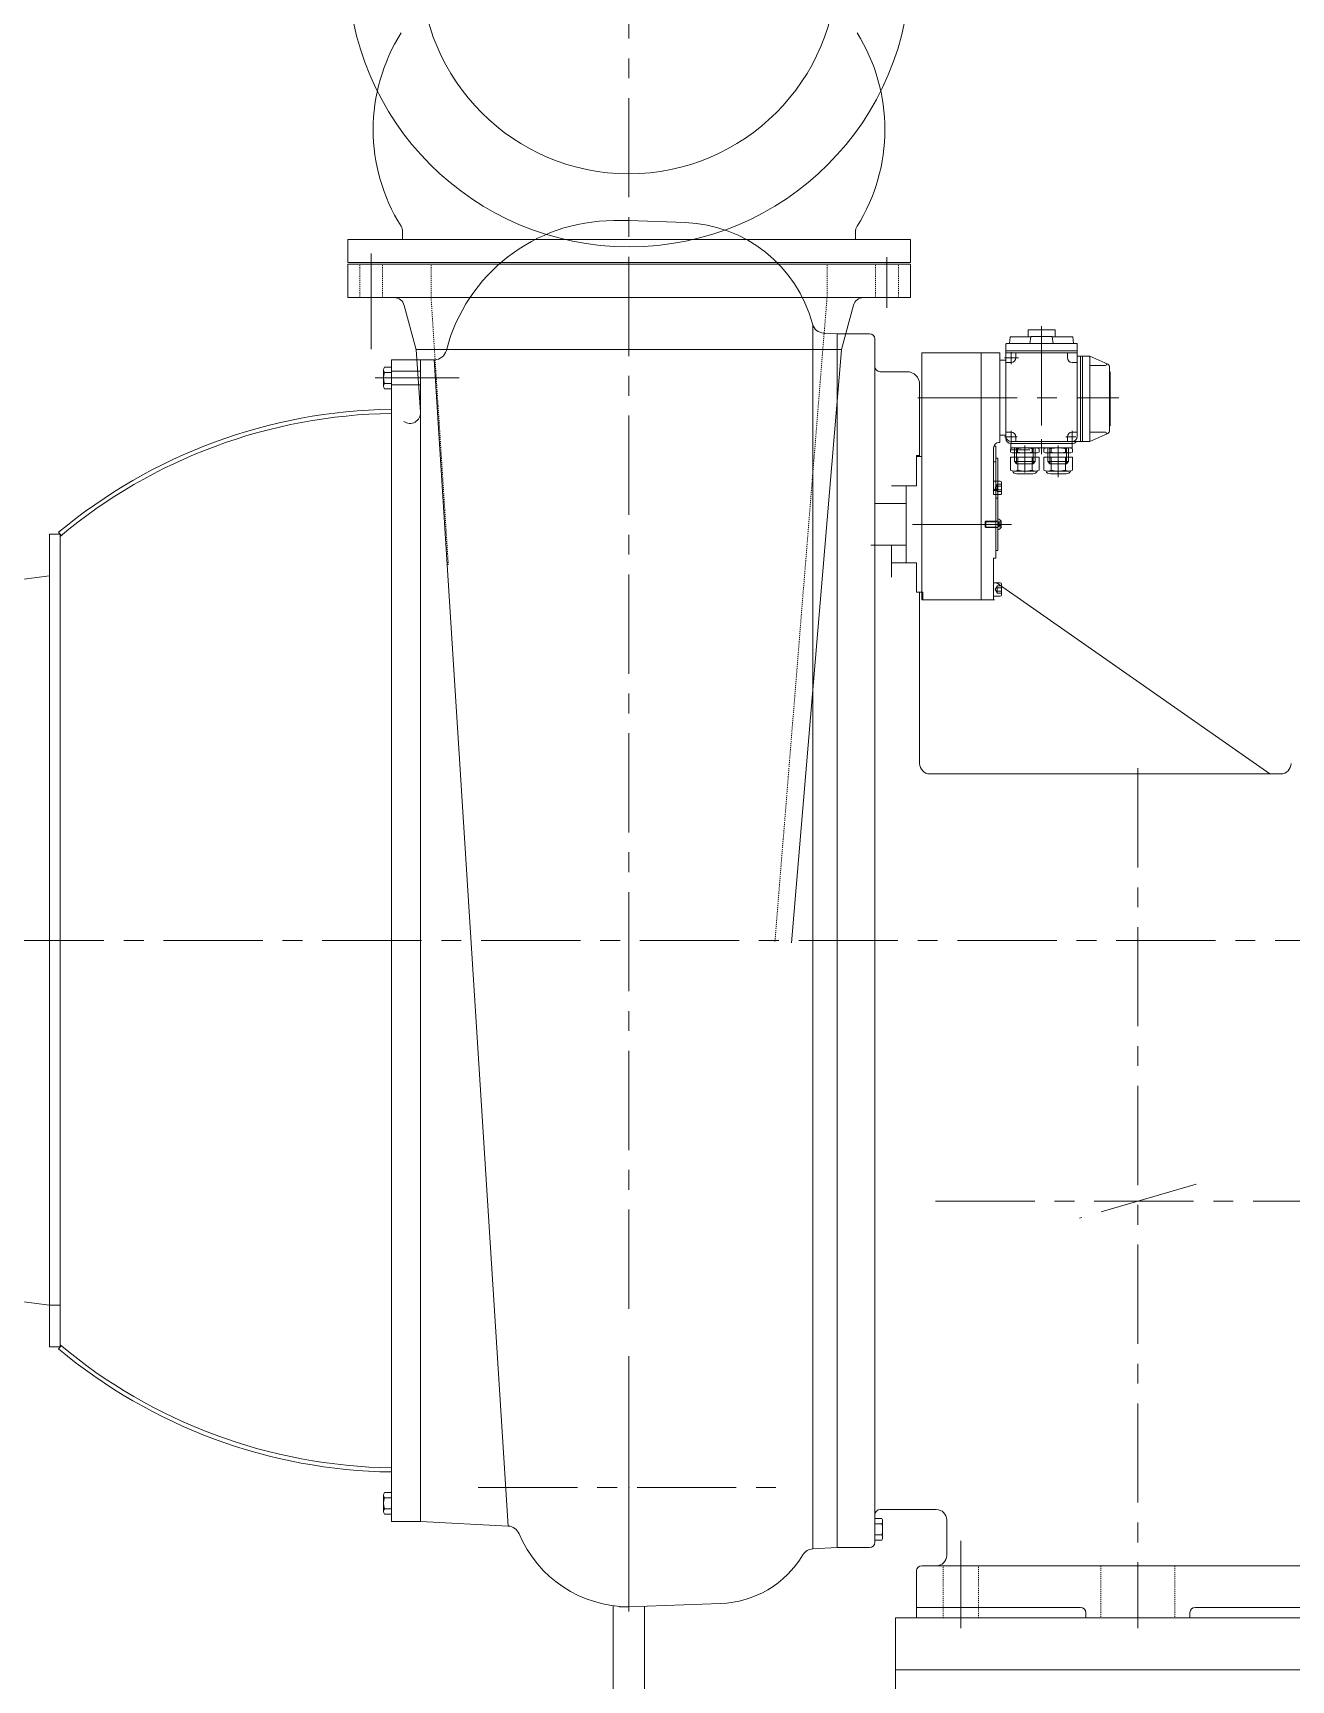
# Model space of a CAD drawing. Header units: millimetres. Extents: x 2 to 671028, y -1 to 511258.
# Drawn here: x 277933 to 308603, y 332815 to 372968 of the extents above; entities that cross this region are included whole.
import ezdxf

# ---------------------------------------------------------------- set-up
doc = ezdxf.new("R2010")
doc.units = ezdxf.units.MM
doc.header["$LTSCALE"] = 25.4
doc.set_wipeout_variables(frame=1)
for name, pattern in [('ACAD_ISO02W100', [15, 12, -3]), ('CENTER', [50.8, 31.75, -6.35, 6.35, -6.35]), ('点画线', [18, 12, -2, 2, -2]), ('虚线', [2, 1, -1])]:
    doc.linetypes.add(name, pattern=pattern)
for name, color, linetype, lineweight in [('CAXA1', 5, 'CENTER', 5), ('中心线层', 5, 'CENTER', 5), ('剖面线层', 4, 'Continuous', 5), ('粗实线层', 7, 'Continuous', 5), ('细实线层', 7, 'Continuous', 5), ('虚线层', 6, 'ACAD_ISO02W100', 5)]:
    doc.layers.add(name, color=color, linetype=linetype, lineweight=lineweight)

msp = doc.modelspace()

# ---------------------------------------------------------------- linework, layer by layer
at = {"color": 7, "lineweight": 5}
for p, q in [((299323.22, 367931.7), (285607.22, 367931.7)), ((285607.22, 367931.7), (285607.22, 367372.9)), ((286946.14, 368119.82), (286946.14, 367931.7)), ((297984.31, 368119.82), (297984.31, 367931.7)), ((299323.22, 367372.9), (299323.22, 367931.7)), ((299323.22, 367372.9), (285607.22, 367372.9)), ((285607.22, 367330.73), (299323.22, 367330.73)), ((285607.22, 366517.93), (285607.22, 367330.73)), ((285607.22, 367330.73), (299323.22, 367330.73)), ((299323.22, 366517.93), (299323.22, 367330.73)), ((285607.22, 366517.93), (299323.22, 366517.93)), ((287274.74, 365245.08), (286984.89, 366326.82)), ((297645.14, 365247.93), (297934.99, 366329.67)), ((296946.9, 336014.32), (296946.9, 365838.94)), ((297541.97, 336045.51), (297541.97, 365636.43)), ((286670.77, 365001.43), (286670.77, 336680.43)), ((287377.12, 363720.48), (287274.55, 365247.93)), ((287274.55, 365247.93), (297645.14, 365247.93)), ((289520.06, 336568.38), (287716.14, 365001.43)), ((296426.1, 350786.59), (297645.14, 365243.45)), ((304193.55, 363388.6), (304178.31, 363388.6)), ((301351.82, 361838.26), (301351.81, 362678.98)), ((301351.83, 361813.8), (301351.83, 362855.2)), ((301762.61, 362831.63), (301762.61, 362751.78)), ((301767.45, 362627.11), (301767.45, 362309.44)), ((301767.45, 362627.11), (302461.67, 362627.11)), ((301850.6, 362855.2), (302378.52, 362855.2)), ((301850.6, 362728.2), (302378.52, 362728.2)), ((301938.58, 362751.78), (301938.58, 362831.63)), ((301941, 362309.44), (301941, 362627.11)), ((302288.12, 362309.44), (302288.12, 362627.11)), ((302290.54, 362751.78), (302290.54, 362831.63)), ((302461.67, 362627.11), (302461.67, 362309.44)), ((302466.51, 362831.63), (302466.51, 362751.78)), ((302575.41, 362831.63), (302575.41, 362751.78)), ((302580.25, 362627.11), (302580.25, 362309.44)), ((303274.47, 362627.11), (302580.25, 362627.11)), ((303191.32, 362855.2), (302663.4, 362855.2)), ((303191.32, 362728.2), (302663.4, 362728.2)), ((302751.38, 362751.78), (302751.38, 362831.63)), ((302753.8, 362309.44), (302753.8, 362627.11)), ((303100.92, 362309.44), (303100.92, 362627.11)), ((303103.34, 362751.78), (303103.34, 362831.63)), ((303274.47, 362627.11), (303274.47, 362309.44)), ((303279.31, 362831.63), (303279.31, 362751.78)), ((301854.22, 362284.21), (302374.89, 362284.21)), ((301922.32, 362220.71), (302306.8, 362220.71)), ((303187.69, 362284.21), (302667.02, 362284.21)), ((303119.6, 362220.71), (302735.12, 362220.71)), ((301513.54, 362038.91), (301351.81, 362038.9)), ((301351.81, 362038.9), (301351.82, 361715.56)), ((301351.82, 361838.26), (301402.62, 361838.26)), ((301351.83, 361813.8), (301402.63, 361813.8)), ((301402.62, 361445.43), (301402.62, 361838.26)), ((301402.63, 360162.8), (301402.63, 361813.8)), ((301545.87, 361747.9), (301545.87, 362006.57)), ((301351.82, 361715.56), (301513.54, 361715.56)), ((278339.45, 340934.93), (278339.45, 360746.93)), ((278339.45, 360746.93), (278593.45, 360746.93)), ((278556.21, 360794.08), (278621.24, 360716.02)), ((278593.45, 360746.93), (278593.45, 340934.93)), ((278593.45, 360459.56), (278593.45, 359783.42)), ((278593.45, 359783.42), (278593.45, 360459.56)), ((301351.83, 360162.82), (301402.63, 360162.82)), ((301351.83, 360162.8), (301402.63, 360162.8)), ((278339.45, 359730.93), (277526.57, 359623.92)), ((278339.45, 341950.93), (277526.57, 342057.95)), ((278339.45, 341950.93), (278593.45, 341950.93)), ((278339.45, 340934.93), (278593.45, 340934.93)), ((278556.21, 340887.79), (278621.24, 340965.85)), ((286670.77, 338140.93), (286670.77, 336680.43)), ((286480.27, 337322.91), (286480.27, 336926.96)), ((286499.74, 337388.9), (286670.77, 337388.9)), ((286670.77, 337388.9), (286670.77, 336860.97)), ((286499.74, 337256.92), (286670.77, 337256.92)), ((286499.74, 336992.95), (286670.77, 336992.95)), ((286670.77, 337277.33), (286670.77, 336972.53)), ((298583.37, 336972.53), (299954.77, 336972.53)), ((286499.74, 336860.97), (286670.77, 336860.97)), ((286670.77, 336680.43), (287381.97, 336680.43)), ((298456.37, 336753.97), (298456.37, 336226.04)), ((298627.41, 336753.97), (298456.37, 336753.97)), ((298456.37, 336642.41), (298456.37, 336337.61)), ((298627.41, 336621.99), (298456.37, 336621.99)), ((298646.87, 336687.98), (298646.87, 336292.03)), ((300208.77, 336718.53), (300208.77, 335854.91)), ((298627.41, 336358.02), (298456.37, 336358.02)), ((298627.41, 336226.04), (298456.37, 336226.04)), ((297541.97, 336045.51), (296946.9, 336014.32)), ((297541.97, 336045.51), (298329.37, 336045.51)), ((299472.12, 335473.91), (299472.12, 334330.91)), ((299620.95, 335600.91), (299599.12, 335600.91)), ((299954.77, 335600.91), (299611.31, 335600.91)), ((310796.24, 335600.91), (299954.77, 335600.91)), ((292080.97, 332012.77), (292080.97, 334627.82)), ((292463.25, 334602.51), (294693.28, 334680.38)), ((292842.15, 332012.77), (292842.15, 334615.74)), ((299472.12, 334584.91), (303472.56, 334584.91)), ((306266.68, 334584.91), (311283.21, 334584.91)), ((298964.12, 333060.91), (298964.12, 334330.91)), ((311746.99, 334330.91), (298964.12, 334330.91)), ((299472.12, 334330.91), (311283.21, 334330.91)), ((303599.56, 334457.91), (303599.56, 334330.91)), ((306139.68, 334457.91), (306139.68, 334330.91)), ((298964.12, 333060.91), (298964.12, 321503.91)), ((367036.12, 333060.91), (298964.12, 333060.91))]:
    msp.add_line(p, q, dxfattribs=at)
for centre, radius in [((292465.22, 374611.9), 6858), ((292461.97, 374611.9), 5076.75)]:
    msp.add_circle(centre, radius, dxfattribs=at)
for centre, radius, start, end in [((290651.94, 370611.4), 4424.46, 147.821124, 212.178876), ((294278.5, 370611.4), 4424.46, 327.821124, 32.178876), ((286692.14, 368119.82), 254, 0, 32.178876), ((298238.31, 368119.82), 254, 147.821124, 180), ((286739.54, 366261.08), 254, 15, 90), ((286847.52, 350841.18), 12954, 90.781802, 129.796161), ((286847.52, 350841.18), 12852.4, 90.787983, 129.957601), ((287123.69, 363703.47), 254, 234.750827, 3.841728), ((301850.6, 362679.23), 175.98, 60, 120), ((301850.6, 362904.18), 175.98, 240, 300), ((302114.56, 362186.66), 668.54, 74.73852, 105.26148), ((302114.56, 363396.74), 668.54, 254.73852, 285.26148), ((302378.52, 362679.23), 175.98, 60, 120), ((302378.52, 362904.18), 175.98, 240, 300), ((302663.4, 362679.23), 175.98, 60, 120), ((302663.4, 362904.18), 175.98, 240, 300), ((302927.36, 362186.66), 668.54, 74.73852, 105.26148), ((302927.36, 363396.74), 668.54, 254.73852, 285.26148), ((303191.32, 362679.23), 175.98, 60, 120), ((303191.32, 362904.18), 175.98, 240, 300), ((301854.22, 362446.07), 161.86, 237.57942, 302.42058), ((301922.32, 362347.71), 127, 206.670803, 270), ((302114.56, 362893.81), 609.6, 253.458733, 286.541267), ((302374.89, 362446.07), 161.86, 237.57942, 302.42058), ((302306.8, 362347.71), 127, 270, 333.329197), ((302667.02, 362446.07), 161.86, 237.57942, 302.42058), ((302735.12, 362347.71), 127, 206.670803, 270), ((302927.36, 362893.81), 609.6, 253.458733, 286.541267), ((303187.69, 362446.07), 161.86, 237.57942, 302.42058), ((303119.6, 362347.71), 127, 270, 333.329197), ((301513.54, 362006.57), 32.33, 0.000591, 90.000591), ((301513.54, 361747.9), 32.33, 270.000591, 0.000591), ((286847.52, 350840.69), 12852.4, 230.042399, 269.212017), ((286847.52, 350840.69), 12954, 230.203839, 269.218198), ((286601.87, 337322.91), 121.6, 147.132768, 212.867232), ((286937.47, 337124.93), 457.2, 163.221345, 196.778655), ((286601.87, 336926.96), 121.6, 147.132768, 212.867232), ((298583.37, 336845.53), 127, 90, 180), ((298583.37, 336845.53), 127, 90, 180), ((299954.77, 336718.53), 254, 0, 90), ((298525.27, 336687.98), 121.6, 327.132768, 32.867232), ((298189.67, 336490.01), 457.2, 343.221345, 16.778655), ((298329.37, 336172.51), 127, 270, 0), ((298525.27, 336292.03), 121.6, 327.132768, 32.867232), ((294608.18, 337117.3), 2438.4, 271.999964, 329.13371), ((296962.86, 335709.94), 304.8, 92.999996, 149.13372), ((299954.77, 335854.91), 254, 270, 0), ((299599.12, 335473.91), 127, 90, 180), ((303472.56, 334457.91), 127, 0, 90), ((306266.68, 334457.91), 127, 90, 180)]:
    msp.add_arc(centre, radius, start, end, dxfattribs=at)
at = {"layer": 'CAXA1', "linetype": 'CENTER', "lineweight": 5, "ltscale": 3}
for p, q in [((292461.97, 341864.4), (292461.97, 426267.19)), ((286178.72, 365256.89), (286178.72, 367592.22)), ((298751.72, 366270.15), (298751.72, 367501.19)), ((302520.96, 365819.67), (302520.96, 362698.78)), ((286274.73, 364556.93), (288325.63, 364556.93)), ((286405.51, 364556.93), (287891.41, 364556.93)), ((299507.42, 364074.4), (304406.82, 364074.4)), ((301778.74, 363269.53), (301778.74, 362977.28)), ((302520.96, 362830.33), (302520.96, 363061.08)), ((303115.87, 363119.38), (303353.71, 363119.38)), ((303264.64, 363268.18), (303264.64, 362977.28)), ((302114.56, 362770.02), (302114.56, 362251.56)), ((302927.36, 362770.02), (302927.36, 362136.13)), ((301791.29, 360988.23), (299142.03, 360988.23)), ((304869.62, 355042.82), (304869.62, 334077.68)), ((314503.5, 350840.93), (231942.46, 350840.93)), ((306293.23, 344906.15), (303446.01, 344075.72)), ((299935.38, 344487.73), (316034.79, 344487.73)), ((292461.97, 334487.1), (292461.97, 340714.83)), ((292461.97, 339029.7), (292461.97, 335540.91)), ((288787.96, 337505.93), (296135.98, 337505.93)), ((300551.71, 336210.74), (300551.71, 334080.91))]:
    msp.add_line(p, q, dxfattribs=at)
msp.add_point((292461.97, 337505.93), dxfattribs=at)
msp.add_point((292461.97, 337505.93), dxfattribs=at)
at = {"layer": '中心线层', "color": 7, "linetype": '点画线', "lineweight": 5}
for p, q in [((302114.56, 362675.58), (302114.56, 362907.83)), ((302927.36, 362675.58), (302927.36, 362907.83))]:
    msp.add_line(p, q, dxfattribs=at)
at = {"layer": '剖面线层', "color": 7, "lineweight": 5}
msp.add_line((301048.33, 363274.3), (301047.03, 363273), dxfattribs=at)
at = {"layer": '粗实线层', "color": 7, "lineweight": 5}
for p, q in [((301504.23, 363160), (301504.23, 365166.6)), ((301504.23, 362982.2), (301504.23, 363629.9)), ((301453.43, 362979.64), (301453.43, 362982.2)), ((301504.23, 362982.2), (301478.83, 362982.2)), ((301357.65, 362893.23), (301402.63, 362893.23)), ((301402.63, 361813.8), (301402.63, 362893.23)), ((301402.63, 362601.95), (301453.43, 362601.95)), ((301453.43, 361623.23), (301453.43, 362601.95)), ((301351.81, 362512.23), (301402.63, 362512.23)), ((301402.62, 361623.23), (301453.43, 361623.23)), ((301453.43, 360353.23), (301453.43, 361623.23)), ((301402.63, 360353.23), (301453.43, 360353.23))]:
    msp.add_line(p, q, dxfattribs=at)
msp.add_arc((301478.83, 362855.2), 127, 90, 180, dxfattribs=at)
at = {"layer": '细实线层', "color": 7, "lineweight": 5}
for p, q in [((292093.67, 368392.33), (292116.54, 368392.33)), ((297541.97, 365636.43), (297215.36, 365650.69)), ((297541.97, 365636.43), (298329.37, 365636.43)), ((298456.37, 365509.43), (298456.37, 364836.33)), ((303378.21, 365395.2), (301663.71, 365395.2)), ((301739.91, 365395.2), (301758.96, 365560.3)), ((301758.96, 365560.3), (302259.87, 365560.3)), ((302190.76, 365733.02), (302190.76, 365560.3)), ((302851.16, 365733.02), (302190.76, 365733.02)), ((302234.09, 365395.2), (302258.96, 365557.15)), ((302770.41, 365567.92), (302271.51, 365567.92)), ((303282.96, 365560.3), (302782.05, 365560.3)), ((302807.83, 365395.2), (302782.96, 365557.15)), ((302851.16, 365733.02), (302851.16, 365560.3)), ((303302.01, 365395.2), (303282.96, 365560.3)), ((299599.23, 359337.23), (299599.23, 365166.6)), ((301504.23, 365166.6), (299599.23, 365166.6)), ((299624.65, 365166.53), (301428.05, 365166.53)), ((301047.03, 359146.8), (301047.03, 365166.6)), ((301651.01, 364988.8), (301504.23, 364988.8)), ((301616.34, 365049.78), (301955.47, 365049.78)), ((301651.01, 365382.5), (301651.01, 363083.8)), ((303390.91, 365217.4), (301651.01, 365217.4)), ((303390.91, 365166.6), (301651.01, 365166.6)), ((302231.88, 365166.6), (301651.01, 365166.6)), ((301778.74, 365189.33), (301778.74, 364889.83)), ((301893.04, 365166.6), (301893.04, 365049.78)), ((303150.34, 365166.6), (303150.34, 365049.78)), ((303390.91, 365382.5), (303390.91, 363134.6)), ((303695.71, 365090.4), (303390.91, 365090.4)), ((303467.11, 365090.4), (303467.11, 363007.6)), ((303517.91, 365090.4), (303517.91, 363007.6)), ((303695.71, 365090.4), (304133.64, 364891.34)), ((303695.71, 363007.6), (303695.71, 365090.4)), ((298456.37, 364836.33), (298456.37, 336172.51)), ((298583.37, 364709.33), (299243.65, 364709.33)), ((301651.01, 364935.48), (301778.74, 364935.48)), ((303264.64, 364935.48), (303396.35, 364935.48)), ((304077.8, 364863.42), (303695.71, 364863.42)), ((304178.31, 363276.03), (304178.31, 364821.97)), ((304193.55, 364709.4), (304178.31, 364709.4)), ((304193.55, 363388.6), (304193.55, 364709.4)), ((299548.45, 362639.23), (299548.45, 364404.53)), ((299548.45, 362637.98), (299548.45, 363846.35)), ((299548.45, 362639.3), (299548.45, 363846.35)), ((301651.01, 363160), (301504.23, 363160)), ((301616.34, 363119.38), (301924.17, 363119.38)), ((301651.01, 363233.68), (301778.74, 363233.68)), ((303695.71, 363007.6), (301778.01, 363007.6)), ((301893.04, 363119.38), (301893.04, 363007.6)), ((303150.34, 363119.38), (303150.34, 363007.6)), ((303264.64, 363233.68), (303390.91, 363233.68)), ((304077.8, 363234.58), (303695.71, 363234.58)), ((303695.71, 363007.6), (304133.64, 363206.66)), ((299472.21, 362663.74), (299472.22, 361928.1)), ((299472.21, 362663.74), (299548.45, 362663.74)), ((299472.22, 362663.81), (299548.45, 362663.81)), ((299472.23, 362663.81), (299472.23, 362105.69)), ((299472.23, 362662.42), (299472.23, 362105.69)), ((299472.23, 362639.3), (299602.22, 362639.3)), ((299472.23, 362639.3), (299599.23, 362639.3)), ((299548.45, 362639.23), (299548.45, 362637.98)), ((299599.21, 362663.75), (299599.21, 362828.66)), ((302231.88, 362804.4), (301762.61, 362804.4)), ((301771.66, 362956.96), (301771.66, 362855.2)), ((303270.26, 362855.2), (301771.66, 362855.2)), ((303263.91, 362956.8), (301778.01, 362956.8)), ((301860.56, 362855.2), (301860.56, 362517.19)), ((301911.36, 362855.2), (301911.36, 362466.39)), ((302317.76, 362855.2), (302317.76, 362466.39)), ((302368.56, 362855.2), (302368.56, 362517.19)), ((302673.36, 362855.2), (302673.36, 362517.19)), ((302724.16, 362855.2), (302724.16, 362466.39)), ((303130.56, 362855.2), (303130.56, 362466.39)), ((303181.36, 362855.2), (303181.36, 362517.19)), ((303270.26, 362956.8), (303270.26, 362855.2)), ((299472.21, 362436.1), (299472.23, 362436.1)), ((301860.56, 362517.19), (301911.36, 362466.39)), ((302368.56, 362517.19), (301860.56, 362517.19)), ((302317.76, 362466.39), (301911.36, 362466.39)), ((302368.56, 362517.19), (302317.76, 362466.39)), ((302673.36, 362517.19), (302724.16, 362466.39)), ((303181.36, 362517.19), (302673.36, 362517.19)), ((303130.56, 362466.39), (302724.16, 362466.39)), ((303181.36, 362517.19), (303130.56, 362466.39)), ((298862.69, 361928.09), (299472.22, 361928.1)), ((299218.22, 361928.09), (299218.24, 360048.49)), ((298456.37, 361496.23), (299218.23, 361496.23)), ((298355.84, 360480.23), (299218.24, 360480.23)), ((298862.69, 360478.91), (298862.69, 359704.21)), ((298862.69, 359705.23), (298862.69, 360478.91)), ((298862.69, 360047.41), (298862.68, 360047.42)), ((298862.69, 360048.49), (299472.24, 360048.5)), ((299472.24, 360048.5), (299472.24, 359337.3)), ((299472.25, 359870.49), (299472.25, 359335.98)), ((299472.25, 359870.49), (299472.25, 359337.37)), ((301351.85, 359171.26), (301351.83, 360162.82)), ((301351.83, 359146.8), (301351.83, 360162.8)), ((301351.83, 359562.47), (301351.83, 359239.13)), ((301513.55, 359562.47), (301351.83, 359562.47)), ((301444.28, 359488.79), (301393.48, 359400.8)), ((301444.28, 359312.81), (301393.48, 359400.8)), ((308082.89, 354904.93), (301416.07, 359573.09)), ((301444.28, 359488.79), (301545.88, 359488.79)), ((301444.28, 359444.8), (301545.88, 359444.8)), ((301545.88, 359271.47), (301545.88, 359530.14)), ((299472.24, 359337.3), (299599.23, 359337.3)), ((299472.25, 359335.98), (299599.23, 359335.98)), ((299497.65, 359337.23), (299624.65, 359337.23)), ((299548.45, 355158.93), (299548.45, 359337.3)), ((299548.45, 359335.98), (299548.45, 359337.3)), ((299548.45, 357740.5), (299548.45, 359337.3)), ((299599.23, 359146.8), (299599.23, 359337.3)), ((299599.23, 359146.8), (301351.83, 359146.8)), ((299624.65, 359146.73), (299624.65, 359337.23)), ((299624.65, 359146.73), (301377.25, 359146.73)), ((301351.83, 359239.13), (301513.55, 359239.13)), ((301444.28, 359356.81), (301545.88, 359356.81)), ((301444.28, 359312.81), (301545.88, 359312.81)), ((299802.45, 354904.93), (308349.42, 354904.93))]:
    msp.add_line(p, q, dxfattribs=at)
at = {"layer": '细实线层', "color": 7, "linetype": 'Continuous', "lineweight": 5}
for p, q in [((292116.54, 368392.33), (292461.97, 368392.33)), ((292461.97, 368392.33), (293835.31, 368344.38)), ((286670.77, 365001.43), (287716.04, 365001.43)), ((287381.97, 336680.43), (287381.97, 365001.43)), ((286480.27, 364358.96), (286480.27, 364754.91)), ((286499.74, 364820.9), (286670.77, 364820.9)), ((286499.74, 364688.92), (286670.77, 364688.92)), ((286670.77, 364292.97), (286670.77, 364820.9)), ((286670.77, 364404.53), (286670.77, 364709.33)), ((286672.21, 364722.03), (287381.97, 364722.03)), ((286499.74, 364424.95), (286670.77, 364424.95)), ((286499.74, 364292.97), (286670.77, 364292.97)), ((286670.77, 364391.83), (287381.97, 364391.83)), ((287381.97, 336680.43), (289520.06, 336568.38)), ((292231.4, 334602.71), (292463.24, 334602.71))]:
    msp.add_line(p, q, dxfattribs=at)
for centre, radius, start, end in [((292093.67, 364175.93), 4216.4, 89.999949, 165.522488), ((293719.18, 365019), 3327.4, 14.93662, 88), ((298180.34, 366263.93), 254, 90, 165), ((297228.66, 365955.2), 304.8, 194.936622, 267.5), ((287716.04, 365306.23), 304.8, 270, 345.522486), ((286601.87, 364754.91), 121.6, 147.132768, 212.867232), ((286937.47, 364556.93), 457.2, 163.221345, 196.778655), ((286601.87, 364358.96), 121.6, 147.132768, 212.867232), ((289504.1, 336264), 304.8, 22.776292, 87.000003), ((292461.97, 337505.93), 2903.22, 202.776302, 270.145271)]:
    msp.add_arc(centre, radius, start, end, dxfattribs=at)
at = {"layer": '细实线层', "color": 7, "lineweight": 5}
for centre, radius, start, end in [((298329.37, 365509.43), 127, 0, 90), ((301663.71, 365382.5), 12.7, 90, 180), ((302271.51, 365555.22), 12.7, 90, 171.271273), ((302770.41, 365555.22), 12.7, 8.728726, 90), ((303378.21, 365382.5), 12.7, 0, 90), ((301778.74, 365049.78), 114.3, 270, 0), ((303264.64, 365049.78), 114.3, 180, 270), ((298583.37, 364836.33), 127, 180, 270), ((299243.65, 364404.53), 304.8, 0, 90), ((304077.8, 364888.82), 25.4, 270, 65.556045), ((304102.11, 364821.97), 76.2, 0, 65.556045), ((301778.01, 363134.6), 127, 180, 270), ((301778.01, 363083.8), 127, 180, 270), ((301778.74, 363119.38), 114.3, 0, 90), ((303264.64, 363119.38), 114.3, 90, 180), ((303263.91, 363134.6), 127, 270, 0), ((303263.91, 363083.8), 127, 270, 323.130102), ((304077.8, 363209.18), 25.4, 294.443955, 90), ((304102.11, 363276.03), 76.2, 294.443955, 0), ((301611.42, 359400.8), 172.83, 165.252867, 194.747133), ((301488.28, 359466.79), 49.19, 153.434949, 206.565051), ((301513.55, 359530.14), 32.33, 0, 90), ((301488.28, 359334.81), 49.19, 153.434949, 206.565051), ((301513.55, 359271.47), 32.33, 270, 0), ((299802.45, 355158.93), 254, 180, 270), ((308349.42, 355158.93), 254, 270, 0)]:
    msp.add_arc(centre, radius, start, end, dxfattribs=at)
msp.add_open_spline([(299472.23, 362615.92), (299472.63, 362616.38), (299473.03, 362616.84), (299473.42, 362617.29)], degree=3, dxfattribs=at)
at = {"layer": '虚线层', "color": 7, "linetype": '虚线', "lineweight": 5}
for p, q in [((285899.32, 366517.93), (285899.32, 367330.73)), ((286458.12, 366517.93), (286458.12, 367330.73)), ((287639.22, 366517.93), (287639.22, 367330.73)), ((297291.22, 366517.93), (297291.22, 367330.73)), ((298472.32, 366517.93), (298472.32, 367330.73)), ((299031.12, 366517.93), (299031.12, 367330.73)), ((288058.98, 360003.49), (287639.22, 366517.93)), ((296021.32, 350820.73), (297291.22, 366517.93)), ((300119.91, 334330.88), (300119.91, 335600.88)), ((300983.51, 334330.88), (300983.51, 335600.88)), ((303969.26, 335600.91), (303969.26, 334330.91)), ((305769.97, 335600.91), (305769.97, 334330.91))]:
    msp.add_line(p, q, dxfattribs=at)
at = {"layer": '虚线层', "color": 7, "lineweight": 5}
for p, q in [((301444.27, 361965.22), (301393.47, 361877.23)), ((301444.27, 361789.25), (301393.47, 361877.23)), ((301444.27, 361965.22), (301545.87, 361965.22)), ((301444.27, 361921.23), (301545.87, 361921.23)), ((301444.27, 361833.24), (301545.87, 361833.24)), ((301444.27, 361789.25), (301545.87, 361789.25))]:
    msp.add_line(p, q, dxfattribs=at)
for centre, radius, start, end in [((301611.41, 361877.24), 172.83, 165.253458, 194.747724), ((301488.27, 361943.23), 49.19, 153.43554, 206.565642), ((301488.27, 361811.24), 49.19, 153.43554, 206.565642)]:
    msp.add_arc(centre, radius, start, end, dxfattribs=at)

# ---------------------------------------------------------------- next in the draw order: wipeouts: each hides what was drawn before it
at = {"color": 7, "lineweight": 5}
msp.add_wipeout([(301148.63, 360988.23), (301148.63, 361007.98), (301148.63, 361007.98), (301148.63, 361053), (301148.63, 361053), (301160.06, 361064.43), (301160.06, 361064.43), (301402.63, 361064.43), (301402.63, 361064.43), (301453.43, 361064.43), (301453.43, 361064.43), (301453.43, 361121.58), (301453.43, 361121.58), (301456.8, 361120.79), (301460.15, 361119.91), (301463.48, 361118.95), (301466.78, 361117.91), (301470.06, 361116.78), (301473.3, 361115.57), (301476.52, 361114.27), (301479.7, 361112.9), (301482.84, 361111.44), (301485.95, 361109.91), (301489.01, 361108.29), (301492.04, 361106.6), (301495.02, 361104.84), (301497.95, 361102.99), (301500.84, 361101.08), (301503.68, 361099.09), (301506.46, 361097.03), (301509.2, 361094.9), (301511.87, 361092.71), (301514.5, 361090.44), (301517.06, 361088.11), (301519.56, 361085.71), (301522, 361083.26), (301524.38, 361080.74), (301526.7, 361078.16), (301528.94, 361075.52), (301531.13, 361072.83), (301533.24, 361070.08), (301535.28, 361067.28), (301537.25, 361064.43), (301537.25, 361064.43), (301537.25, 361046.89), (301537.25, 361046.89), (301537.25, 361017.56), (301537.25, 361017.56), (301537.25, 361007.98), (301537.25, 361007.98), (301537.25, 360988.23), (301537.25, 360988.23), (301537.25, 360958.9), (301537.25, 360958.9), (301537.25, 360929.57), (301537.25, 360929.57), (301537.25, 360912.03), (301537.25, 360912.03), (301535.28, 360909.18), (301533.24, 360906.38), (301531.13, 360903.64), (301528.94, 360900.94), (301526.7, 360898.31), (301524.38, 360895.73), (301522, 360893.21), (301519.56, 360890.75), (301517.06, 360888.36), (301514.5, 360886.03), (301511.87, 360883.76), (301509.2, 360881.56), (301506.46, 360879.43), (301503.68, 360877.38), (301500.84, 360875.39), (301497.95, 360873.47), (301495.02, 360871.63), (301492.04, 360869.86), (301489.01, 360868.17), (301485.95, 360866.56), (301482.84, 360865.03), (301479.7, 360863.57), (301476.52, 360862.2), (301473.3, 360860.9), (301470.06, 360859.69), (301466.78, 360858.56), (301463.48, 360857.51), (301460.15, 360856.55), (301456.8, 360855.68), (301453.43, 360854.88), (301453.43, 360854.88), (301453.43, 360912.03), (301453.43, 360912.03), (301402.63, 360912.03), (301402.63, 360912.03), (301160.06, 360912.03), (301160.06, 360912.03), (301148.63, 360923.46), (301148.63, 360923.46)], dxfattribs=at).dxf.layer = '粗实线层'

# ---------------------------------------------------------------- next in the draw order: linework, layer by layer
at = {"layer": '中心线层', "color": 7, "lineweight": 5}
msp.add_line((301575.35, 360988.23), (301110.53, 360988.23), dxfattribs=at)
at = {"layer": '粗实线层', "color": 7, "lineweight": 5}
for p, q in [((301148.63, 361053), (301160.06, 361064.43)), ((301148.63, 361053), (301148.63, 360923.46)), ((301160.06, 361064.43), (301160.06, 360912.03)), ((301160.06, 361064.43), (301453.43, 361064.43)), ((301402.63, 360912.03), (301402.63, 361064.43)), ((301453.43, 360854.88), (301453.43, 361121.58)), ((301537.25, 361064.43), (301537.25, 360912.03)), ((301148.63, 360923.46), (301160.06, 360912.03)), ((301160.06, 360912.03), (301453.43, 360912.03))]:
    msp.add_line(p, q, dxfattribs=at)
for start, end in [(33.911714, 77.514533), (282.485467, 326.088286)]:
    msp.add_arc((301423.9, 360988.23), 136.58, start, end, dxfattribs=at)
at = {"layer": '细实线层', "color": 7, "lineweight": 5}
for p, q in [((301148.63, 361053), (301402.63, 361053)), ((301453.43, 361064.43), (301402.63, 361053)), ((301148.63, 360923.46), (301402.63, 360923.46)), ((301402.63, 360923.46), (301453.43, 360912.03))]:
    msp.add_line(p, q, dxfattribs=at)
at = {"layer": '虚线层', "color": 7, "lineweight": 5}
for p, q in [((301484.41, 361046.89), (301453.43, 360988.23)), ((301484.41, 360929.57), (301453.43, 360988.23)), ((301484.41, 361046.89), (301537.25, 361046.89)), ((301484.41, 361017.56), (301537.25, 361017.56)), ((301484.41, 360958.9), (301537.25, 360958.9)), ((301484.41, 360929.57), (301537.25, 360929.57))]:
    msp.add_line(p, q, dxfattribs=at)
for centre, radius, start, end in [((301595.84, 360988.23), 115.22, 165.252867, 194.747133), ((301513.74, 361032.23), 32.79, 153.434949, 206.565051), ((301513.74, 360944.24), 32.79, 153.434949, 206.565051)]:
    msp.add_arc(centre, radius, start, end, dxfattribs=at)

doc.saveas('drawing.dxf')
